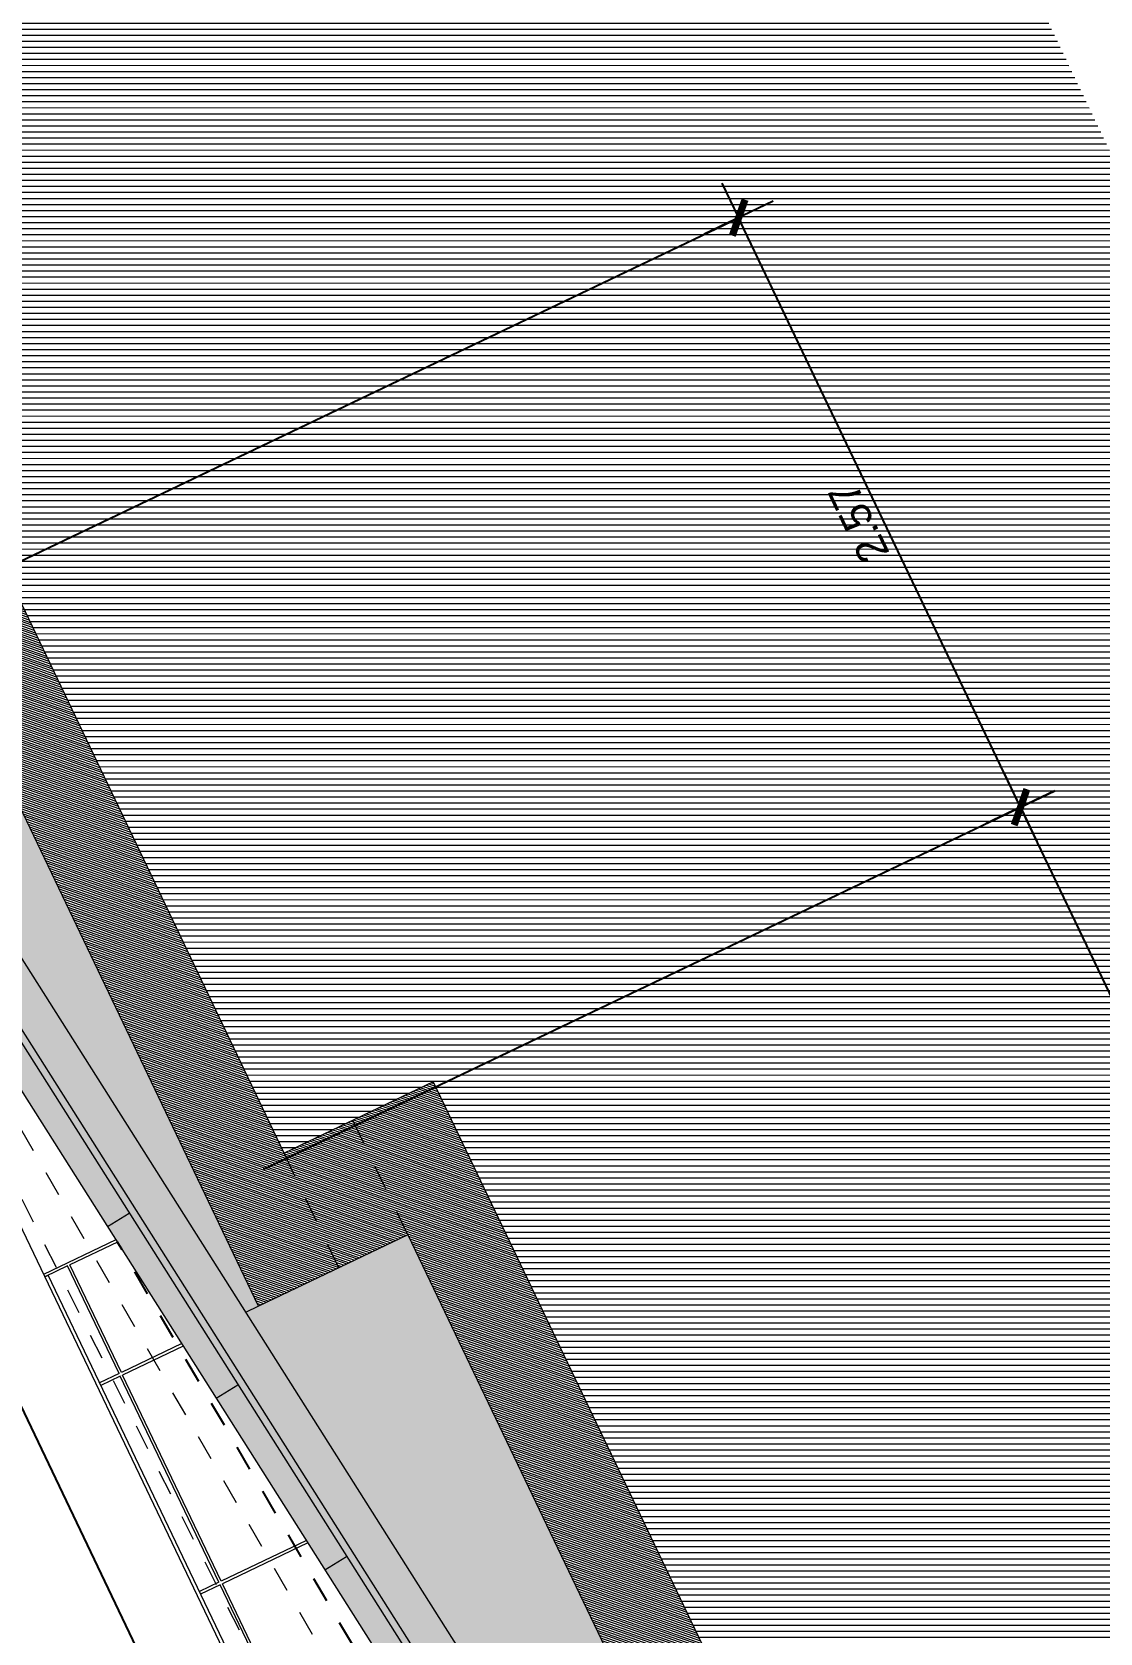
# Model space of a CAD drawing. Header units: metres. Extents: x 678805 to 1359287, y 2747329 to 5497370.
# Drawn here: x 679475.41 to 679479.62, y 2747454.55 to 2747460.86 of the extents above; entities that cross this region are included whole.
import ezdxf

# ---------------------------------------------------------------- set-up
doc = ezdxf.new("R2010")
doc.units = ezdxf.units.M
doc.linetypes.add('XREF_MON_WATERFEATURE$0$Dash_2_', pattern=[0.25, 0.125, -0.125])
doc.linetypes.add('XREF_MON_WATERFEATURE$0$TRAZOS2', pattern=[9.524999999999999, 6.35, -3.175])
for name, color, linetype, true_color in [('02-L-Waterfeatures 01', 7, 'Continuous', 0x4da6ff), ('XREF_MON_WATERFEATURE$0$01-TX-Dimensions_1-50', 7, 'Continuous', 0x3f5f7f), ('XREF_MON_WATERFEATURE$0$EIT_3 TR sorra', 7, 'Continuous', 0xd8ceb0)]:
    doc.layers.add(name, color=color, linetype=linetype, true_color=true_color)
for name, color, linetype, lineweight, true_color in [('XREF_MON_WATERFEATURE$0$02-L-projecció', 7, 'Continuous', 5, 0x636363), ('XREF_MON_WATERFEATURE$0$02-L-projecció 2', 7, 'Continuous', 5, 0x636363), ('XREF_MON_WATERFEATURE$0$03-TR-Paviment_08_Natural Stone Bleachers', 7, 'Continuous', 5, 0xafad9d), ('XREF_MON_WATERFEATURE$0$3-TR D formigó', 7, 'Continuous', 5, 0x666666), ('XREF_MON_WATERFEATURE$0$3-TR tot_u', 7, 'Continuous', 5, 0x787878)]:
    doc.layers.add(name, color=color, linetype=linetype, lineweight=lineweight, true_color=true_color)
doc.layers.add('XREF_MON_WATERFEATURE$0$02-L-seccionat', color=6, linetype='Continuous', lineweight=5)
doc.layers.add('XREF_MON_WATERFEATURE$0$3-TR terra compactada', color=45, linetype='Continuous', lineweight=0)
doc.layers.add('XREF_MON_WATERFEATURE$0$02-L-Water Level', color=140, linetype='Continuous')
doc.layers.add('XREF_MON_WATERFEATURE$0$COTAUX', color=7, linetype='Continuous')
doc.styles.add('XREF_MON_WATERFEATURE$0$Standard', font='arial.ttf')
doc.dimstyles.new('XREF_MON_WATERFEATURE$0$E50', dxfattribs={"dimscale": 0.03, "dimtxt": 4, "dimasz": 0.5, "dimexe": 0.1, "dimexo": 15, "dimgap": 1, "dimtad": 1, "dimzin": 0, "dimdsep": 46, "dimtxsty": 'XREF_MON_WATERFEATURE$0$Standard', "dimblk1": 'XREF_MON_WATERFEATURE$0$LINCOT200', "dimblk2": 'XREF_MON_WATERFEATURE$0$LINCOT200', "dimsah": 1, "dimcen": 0.1, "dimdle": 0.1, "dimclrt": 256, "dimadec": 0, "dimazin": 0, "dimtfac": 0.01538461538461539, "dimtofl": 0, "dimtmove": 0, "dimatfit": 3, "dimldrblk": 'XREF_MON_WATERFEATURE$0$LINCOT200', "dimfxl": 1, "dimtolj": 1, "dimtzin": 0, "dimarcsym": 0})

# ---------------------------------------------------------------- blocks, each defined once
blk = doc.blocks.new('XREF_MON_WATERFEATURE$0$View P3')
at = {"layer": 'XREF_MON_WATERFEATURE$0$03-TR-Paviment_08_Natural Stone Bleachers'}
h = blk.add_hatch(dxfattribs=at)
h.set_pattern_fill('DASH', color=256, scale=0.001499999999999999, angle=233.4975340775854, style=0, double=1)
h.set_pattern_definition([(349.0551169646379, (-10.21992650767788, 48.01000000047497), (0.005580101668891875, 0.003771641269372013), [0.004762499999999995, -0.004762499999999995])])
h.paths.add_polyline_path([(4.684535485692322, -1.2854347913526), (4.784314478747547, -1.285449811257422), (4.784108313731849, -2.655012963805348), (14.31369576742873, -1.669922863598913), (28.76255416963249, 0.05000000167638063), (28.89160525146872, 0.06000000098720193), (28.93740599649027, 0.06000000145286322), (28.93739090161398, -0.02989424858242273), (14.32474765740335, -1.769313276512548), (4.684091622941196, -2.765884730033576), (4.684562698472291, -1.285434531513602)])
at = {"layer": 'XREF_MON_WATERFEATURE$0$3-TR D formigó'}
h = blk.add_hatch(dxfattribs=at)
h.set_pattern_fill('_USER', color=256, scale=0.007999999999999985, angle=45.00369072608052, pattern_type=0)
h.set_pattern_definition([(45.0036907260805, (0, 0), (-0.005657218625843426, 0.00565648984966915), [])])
h.paths.add_polyline_path([(9.8067024955526, -2.874289605068043), (9.3067024955526, -2.874289605068043), (9.3067024955526, -3.096072127576917), (9.8067024955526, -3.096072127576917)])
h.paths.add_polyline_path([(15.27390249632299, -2.52428960474208), (14.77390249678865, -2.524289605207741), (9.3067024955526, -2.524289605207741), (9.3067024955526, -2.874289605068043), (9.8067024955526, -2.874289605068043), (15.27390249632299, -2.874289605300874)])
h.paths.add_polyline_path([(15.27390249632299, -2.302507082931697), (14.77390249632299, -2.302507082931697), (14.77390249678865, -2.524289605207741), (15.27390249632299, -2.52428960474208)])
h.paths.add_polyline_path([(20.74110249755904, -1.952507083071396), (20.24110249709338, -1.952507083071396), (14.77390249632299, -1.952507082140073), (14.77390249632299, -2.302507082931697), (15.27390249632299, -2.302507082931697), (20.74110249662772, -2.302507082698867)])
h.paths.add_polyline_path([(20.74110249662772, -1.651717793662101), (20.24110249662772, -1.65171779342927), (20.24110249709338, -1.952507083071396), (20.74110249755904, -1.952507083071396)])
h.paths.add_polyline_path([(26.21110249776393, -1.65171779319644), (26.21110249729827, -1.000591947231442), (28.93739993590862, -1.000565177295357), (28.93739614123479, -0.6505651772022247), (25.71110249729827, -0.6505952049046755), (25.71110249636695, -1.301717795897275), (20.24110249662772, -1.301717793103307), (20.24110249662772, -1.65171779342927), (20.74110249662772, -1.651717793662101)])
at = {"layer": 'XREF_MON_WATERFEATURE$0$3-TR terra compactada'}
h = blk.add_hatch(dxfattribs=at)
h.set_pattern_fill('LINE', color=256, scale=0.007499999999999993, angle=-115.5575462493651, style=0)
h.set_pattern_definition([(244.4424537506349, (0, 0), (0.02148250488437958, -0.01027312708685177), [])])
h.paths.add_polyline_path([(33.4248187597841, -5.638298667035997), (33.42481875838712, -0.1896367226727307), (28.93739090207964, -0.2614927883259952), (28.93739993590862, -1.000565177295357), (26.21110249822959, -1.000591947464272), (26.21110249822959, -1.651717793662101), (20.74110249662772, -1.651717793662101), (20.74110249662772, -2.302507082698867), (15.27390249632299, -2.302507082931697), (15.27390249632299, -2.874289605300874), (9.8067024955526, -2.874289605068043), (9.80670249601826, -3.413715920876712), (9.806702496483922, -3.446072121150792), (3.53409162349999, -3.446072127204388), (3.534091622568667, -3.096072127111256), (4.285132287070155, -3.096072127576917), (4.285132286138833, -1.800471624359488), (3.985760098788887, -1.800471624359488), (2.185761064756662, -2.371778391767293), (2.185761065222323, -3.004299982450902), (1.234718102961779, -3.004299982450902), (1.234718103893101, -2.475620665121824), (0.8597663398832083, -2.475620665121824), (-0.9858305351808667, -2.439915189519525), (-0.9858305337838829, -5.63829866820015)])
at = {"layer": 'XREF_MON_WATERFEATURE$0$3-TR tot_u'}
h = blk.add_hatch(dxfattribs=at)
h.set_pattern_fill('AR-CONC', color=256, scale=0.0002499999999999995, angle=90.26570526807289)
h.set_pattern_definition([(140.2657052680729, (0, 0), (0.003773512051171051, 0.04556415653627493), [0.004762499999999992, -0.05238749999999993]), (85.26570526807289, (0, 0), (-0.04772283811344968, -0.009032263091240576), [0.003809999999999995, -0.04191014604249994]), (190.7171499680729, (0.0003144582733511925, 0.003797000739723444), (-0.04394932411475805, 0.03653189333389428), [0.004047502199999993, -0.04452256114999993]), (136.4499052680729, (-0.01269986340776086, -5.889520980417728e-05), (0.01019619245179765, 0.06781777343586562), [0.007143749999999996, -0.07858124999999996]), (186.9012628780729, (-0.01185018755495548, 0.005592580884695053), (-0.06213110139608618, 0.05906354090465796), [0.006071255784999997, -0.06678390203999995]), (81.44985643807293, (-0.01269986340776086, -5.889520980417728e-05), (-0.06213110139305461, 0.05906354090804056), [0.005714991767499997, -0.06286493297999995]), (111.2657052680729, (-0.009554345160722733, 0.006305760703980923), (0.02539024991714183, 0.03802175178966241), [0.004762499999999992, -0.05238749999999989]), (56.26570526807291, (-0.009554345160722733, 0.006305760703980923), (-0.04611814680896036, 0.01523680193371224), [0.003809999999999992, -0.04190999999999993]), (161.7171502680729, (-0.007438491098582745, 0.009474239777773619), (-0.02072789712909245, 0.05325855363775753), [0.004047502199999992, -0.04452248439999992]), (127.7657052680729, (0, 0), (-0.02114211319988085, 0.0006741133053303891), [0, -0.04140199999999993, 0, -0.04254499999999994, 0, -0.04206874999999993]), (97.76570526807278, (0, 0), (-0.02512234202616146, 0.01658859127308769), [0, -0.02425699999999997, 0, -0.04044949999999996, 0, -0.01603374999999999]), (57.7657052680729, (6.56680203974247e-05, -0.01416034810245037), (0.001274973128146504, 0.03390392593583379), [0, -0.01587499999999999, 0, -0.04953000000000003, 0, -0.06572249999999998]), (47.76570526807291, (9.511597454547882e-05, -0.02051027957350016), (-0.006528288533737195, 0.03700241884448602), [0, -0.02063749999999996, 0, -0.03289299999999994, 0, -0.04667249999999993])])
h.paths.add_polyline_path([(28.93740599649027, -0.05797274643555284), (14.32782930508256, -1.79702674690634), (4.684223846066743, -2.79390308749862), (4.684191675856709, -2.944705712143332), (14.34440714027733, -1.94611236685887), (28.93739256914705, -0.2090333104133606)])
h = blk.add_hatch(dxfattribs=at)
h.set_pattern_fill('AR-CONC', color=256, scale=0.0007999999999999993, angle=90.26570526807289)
h.set_pattern_definition([(140.2657052680729, (0, 0), (0.01207523856374733, 0.1458053009160799), [0.01523999999999999, -0.1676399999999998]), (85.26570526807289, (0, 0), (-0.152713081963039, -0.02890324189196984), [0.01219199999999999, -0.1341124673359998]), (190.7171499680729, (0.001006267033517361, 0.01215040264651179), (-0.1406378371672258, 0.1169020586684617), [0.01295200703999999, -0.1424721956799998]), (136.4499052680729, (-0.040639562997967, -0.0001884645316749811), (0.03262781584575256, 0.2170168749947701), [0.02286, -0.25146]), (186.9012628780729, (-0.0379206002689898, 0.0178962592035532), (-0.1988195244674759, 0.1890033308949055), [0.019428018512, -0.213708486528]), (81.44985643807293, (-0.040639562997967, -0.0001884645316749811), (-0.1988195244577748, 0.1890033309057299), [0.018287973656, -0.2011677855360001]), (111.2657052680729, (-0.03057390358299017, 0.02017843304201961), (0.08124879973485385, 0.1216696057269198), [0.01523999999999998, -0.1676399999999998]), (56.26570526807291, (-0.03057390358299017, 0.02017843304201961), (-0.1475780697886732, 0.04875776618787918), [0.01219199999999998, -0.1341119999999998]), (161.7171502680729, (-0.02380317077040672, 0.03031756682321429), (-0.06632927081309588, 0.1704273716408242), [0.01295200703999999, -0.1424719500799998]), (127.7657052680729, (0, 0), (-0.06765476223961875, 0.002157162577057243), [0, -0.1324863999999998, 0, -0.1361439999999998, 0, -0.1346199999999998]), (97.76570526807278, (0, 0), (-0.0803914944837167, 0.05308349207388063), [0, -0.07762239999999995, 0, -0.1294383999999999, 0, -0.05130799999999998]), (57.7657052680729, (0.0002101380378007889, -0.04531311243772507), (0.004079914010068804, 0.1084925629946682), [0, -0.05080000000000005, 0, -0.158496, 0, -0.2103120000000002]), (47.76570526807291, (0.0003043706528842449, -0.06563289370387793), (-0.02089052330795904, 0.1184077403023553), [0, -0.0660399999999999, 0, -0.1052575999999999, 0, -0.1493519999999998])])
h.paths.add_polyline_path([(20.24110249709338, -1.952507083071396), (20.24110249662772, -1.301717793103307), (25.71110249636695, -1.301717793103307), (25.71110249729827, -0.6505952049046755), (28.93739667836476, -0.6505651771972298), (28.93739256890927, -0.2090333104416651), (14.34440714027732, -1.94611236685887), (4.684130135774492, -2.944712073649118), (4.684091622941194, -3.096072127576917), (9.3067024955526, -3.096072127156708), (9.3067024955526, -2.524289605207741), (14.77390249678865, -2.524289605207741), (14.77390249632299, -1.952507082140073)])
at = {"layer": 'XREF_MON_WATERFEATURE$0$EIT_3 TR sorra'}
h = blk.add_hatch(dxfattribs=at)
h.set_pattern_fill('ANSI36', color=256, scale=0.001075000000000008, angle=0.6283595740907931, style=0, double=1)
h.set_pattern_definition([(45.62835957409077, (0, 0), (0.001737188201121672, 0.006656422095088774), [0.008532812500000073, -0.001706562500000015, 0, -0.001706562500000015])])
h.paths.add_polyline_path([(28.93739090161398, -0.02989424858242273), (14.32474765740335, -1.769313276512548), (4.684091622941196, -2.765884730033576), (4.684223846066743, -2.79390308749862), (14.32782930508256, -1.79702674690634), (28.93740599649027, -0.05797274643555284)])
at = {"layer": 'XREF_MON_WATERFEATURE$0$02-L-projecció', "linetype": 'XREF_MON_WATERFEATURE$0$TRAZOS2', "ltscale": 0.01, "flags": 128}
blk.add_lwpolyline([(3.884302506223321, -1.273333333199844), (4.784302502404898, -1.259999998379499), (14.30883168429136, -1.069999999366701), (28.89160525146872, 0.06000000098720193)], dxfattribs=at)
at = {"layer": 'XREF_MON_WATERFEATURE$0$02-L-projecció'}
for points in [[(28.93740599649027, -0.05797274643555284), (14.32782930508256, -1.79702674690634), (4.683237182442099, -2.794005080591887)], [(28.93739256914705, -0.2090333104133606), (14.34440714027733, -1.94611236685887), (4.684191675856709, -2.944705712143332)]]:
    blk.add_lwpolyline(points, dxfattribs=at)
at = {"layer": 'XREF_MON_WATERFEATURE$0$02-L-projecció', "linetype": 'XREF_MON_WATERFEATURE$0$TRAZOS2', "ltscale": 0.01}
for points in [[(25.71109954407439, -1.000591947697103), (26.21109954500571, -1.000591947697103)], [(25.71110249729827, -1.301381236873567), (26.21110249822959, -1.301381236873567)]]:
    blk.add_lwpolyline(points, dxfattribs=at)
at = {"layer": 'XREF_MON_WATERFEATURE$0$02-L-projecció 2'}
for points in [[(4.684562702663243, -1.285437314305454), (4.684562699403614, 0.06000000145286322), (28.93740599649027, 0.06000000145286322)], [(7.484302495606244, 0.04500000132247806), (26.17802093736827, 0.04499884648248553)], [(24.78590249689296, -0.03999999910593033), (24.78590249828994, 0.04500000085681677)], [(24.79710249695927, -0.03999999910593033), (24.79710249695927, 0.04500000039115548)], [(25.69710249686614, -0.03999999910593033), (25.69710249779746, 0.04500000039115548)], [(25.70830249693245, -0.03999999910593033), (25.70830249693245, 0.04500000039115548)], [(26.17802093736827, 0.06000000098720193), (26.17802093643695, 0.04500000039115548)], [(26.17802093690261, -0.03999999864026904), (26.17802093690261, 0.05999999912455678)], [(26.18922093696892, -0.2563172550871968), (26.18922093696892, 0.06000000075437129)], [(23.88590249745175, -0.03999999864026904), (24.78590249828994, -0.03999999864026904)], [(23.88590249698609, -0.04999999888241291), (24.78590249689296, -0.04999999841675162)], [(24.78590249689296, -0.4233615570701659), (24.78590249828994, -0.0499999993480742)], [(24.79710249742493, -0.03999999817460775), (25.69710249686614, -0.03999999864026904)], [(24.79710249695927, -0.4220283629838377), (24.79710249602795, -0.0499999993480742)], [(24.79710249695927, -0.04999999841675162), (25.69710249826312, -0.04999999888241291)], [(25.69710249640048, -0.3148966757580638), (25.69710249686614, -0.0499999993480742)], [(25.70830249693245, -0.03999999864026904), (26.17802093690261, -0.03999999864026904)], [(25.70830249693245, -0.313563481438905), (25.70830249693245, -0.0499999993480742)], [(25.70830249646679, -0.04999999795109034), (26.17802093690261, -0.04999999841675162)], [(26.17802093643695, -0.2576504489406943), (26.17802093690261, -0.04999999841675162)]]:
    blk.add_lwpolyline(points, dxfattribs=at)
at = {"layer": 'XREF_MON_WATERFEATURE$0$02-L-projecció 2', "linetype": 'XREF_MON_WATERFEATURE$0$TRAZOS2', "ltscale": 0.01}
blk.add_lwpolyline([(4.784302507527173, -0.8513677101582289), (5.234300951473415, -0.8450038824230433), (5.234301787801087, -0.7065175855532289), (5.68433456774801, -0.7021768782287836), (5.684301549568772, -0.5636908914893866), (6.135637022554874, -0.5593440828379244), (6.134301310405135, -0.4208641992881894), (6.796276938170195, -0.4095888664014637), (28.89160525426269, 0.06000000098720193)], dxfattribs=at)
at = {"layer": 'XREF_MON_WATERFEATURE$0$02-L-seccionat'}
for p, q in [((26.25070189451799, -0.2489988566376269), (26.26098550856113, -0.3484807210043073)), ((25.45621502865106, -0.3435707655735314), (25.46649864269421, -0.4430526304058731)), ((24.66172816278413, -0.4381426749750972), (24.67201177682728, -0.5376245398074389))]:
    blk.add_line(p, q, dxfattribs=at)
blk.add_lwpolyline([(4.684535485692322, -1.2854347913526), (4.784314478747547, -1.285449811257422), (4.784108313731849, -2.655012963805348), (14.31369576742873, -1.669922863598913), (28.76255416963249, 0.05000000167638063), (28.89160525146872, 0.06000000098720193), (28.93740599649027, 0.06000000145286322), (28.93739090161398, -0.02989424858242273), (14.32474765740335, -1.769313276512548), (4.684091622941196, -2.765884730033576), (4.684562698472291, -1.285434531513602)], close=True, dxfattribs=at)
for points in [[(25.71110249636695, -1.301717793568969), (25.71110249729827, -0.6505952049046755), (28.93739614170045, -0.6505651772022247)], [(26.21110249822959, -1.65171779342927), (26.21110249776393, -1.000591947464272), (28.93739939946681, -1.000565177295357)], [(25.71110249729827, -1.301717793103307), (20.24110249662772, -1.301717793103307), (20.24110249709338, -1.952507083071396), (14.77390249632299, -1.952507082140073), (14.77390249678865, -2.524289605207741), (9.3067024955526, -2.524289605207741), (9.3067024955526, -3.096072127576917)], [(26.21110249822959, -1.65171779342927), (20.74110249662772, -1.651717793662101), (20.74110249662772, -2.302507082698867), (15.27390249632299, -2.302507082931697), (15.27390249632299, -2.874289605300874), (9.8067024955526, -2.874289605068043), (9.8067024955526, -3.446072127437219)]]:
    blk.add_lwpolyline(points, dxfattribs=at)
at = {"layer": 'XREF_MON_WATERFEATURE$0$02-L-Water Level', "linetype": 'XREF_MON_WATERFEATURE$0$Dash_2_', "ltscale": 0.35, "flags": 128}
blk.add_lwpolyline([(4.784630791533559, -1.278887227477059), (13.7843120651241, -1.278858513203228), (26.17802093643695, -0.2576504493211118)], dxfattribs=at)
blk = doc.blocks.new('XREF_MON_WATERFEATURE$0$LINCOT200')
for p, q in [((0, -9.999961704014428), (0, 10.00003829598555)), ((3.694822225952521e-13, 3.829598557558711e-05), (10.00000000000051, 3.829598557558711e-05))]:
    blk.add_line(p, q)
at = {"const_width": 1.875}
blk.add_lwpolyline([(3.535533801624467, -3.535495714255788), (-3.535533950636761, 3.535572157214077)], dxfattribs=at)
at = {"layer": 'XREF_MON_WATERFEATURE$0$COTAUX'}
blk.add_line((0, 0), (-1.249999999999915, 0), dxfattribs=at)
blk = doc.blocks.new('*D613')
at = {"layer": 'DEFPOINTS', "color": 0, "transparency": 16777216}
for p in [(679475.4583192505, 2747455.966859714), (679484.692729586, 2747436.656485253), (679484.418254521, 2747436.525228592)]:
    blk.add_point(p, dxfattribs=at)
at = {"layer": 'XREF_MON_WATERFEATURE$0$01-TX-Dimensions_1-50', "color": 0, "lineweight": -2, "transparency": 16777216}
for p, q in [((679475.0523507784, 2747455.77272162), (679475.1811380424, 2747455.834308949)), ((679475.1903157687, 2747455.82207092), (679484.4117832511, 2747436.538760874)), ((679484.2867611139, 2747436.462347158), (679484.4155480645, 2747436.523934338))]:
    blk.add_line(p, q, dxfattribs=at)
at = {"layer": 'XREF_MON_WATERFEATURE$0$01-TX-Dimensions_1-50', "color": 0, "lineweight": -2, "transparency": 16777216, "xscale": 0.015, "yscale": 0.015, "zscale": 0.015}
for p, rotation in [((679475.1838444988, 2747455.835603203), 115.5575828872426), ((679484.418254521, 2747436.525228592), 295.5575828872426)]:
    blk.add_blockref('XREF_MON_WATERFEATURE$0$LINCOT200', p, dxfattribs=dict(at, rotation=rotation))
at = {"layer": 'XREF_MON_WATERFEATURE$0$01-TX-Dimensions_1-50', "transparency": 16777216, "insert": (679479.1147160588, 2747447.404074768), "char_height": 0.12, "attachment_point": 5, "rotation": 115.55758288724267, "style": 'XREF_MON_WATERFEATURE$0$Standard'}
blk.add_mtext('\\A1;21.40', dxfattribs=at)
blk = doc.blocks.new('*D622')
at = {"layer": 'DEFPOINTS', "color": 0, "transparency": 16777216}
for p in [(679479.3067772408, 2747457.80722997), (679475.9186990621, 2747456.187017845), (679481.6031131693, 2747445.736551202)]:
    blk.add_point(p, dxfattribs=at)
at = {"layer": 'XREF_MON_WATERFEATURE$0$01-TX-Dimensions_1-50', "color": 0, "lineweight": -2, "transparency": 16777216}
for p, q in [((679476.3246675342, 2747456.381155939), (679479.3094836973, 2747457.808524224)), ((679484.4256679496, 2747447.102951414), (679479.3132485107, 2747457.793697687)), ((679482.0090816414, 2747445.930689297), (679484.434845676, 2747447.090713385))]:
    blk.add_line(p, q, dxfattribs=at)
at = {"layer": 'XREF_MON_WATERFEATURE$0$01-TX-Dimensions_1-50', "color": 0, "lineweight": -2, "transparency": 16777216, "xscale": 0.015, "yscale": 0.015, "zscale": 0.015}
for p, rotation in [((679479.3067772408, 2747457.80722997), 115.5575828872426), ((679484.4321392195, 2747447.089419131), 295.5575828872426)]:
    blk.add_blockref('XREF_MON_WATERFEATURE$0$LINCOT200', p, dxfattribs=dict(at, rotation=rotation))
at = {"layer": 'XREF_MON_WATERFEATURE$0$01-TX-Dimensions_1-50', "transparency": 16777216, "insert": (679481.7871199227, 2747452.408949566), "char_height": 0.12, "attachment_point": 5, "rotation": 115.55758288724267, "style": 'XREF_MON_WATERFEATURE$0$Standard'}
blk.add_mtext('\\A1;11.88', dxfattribs=at)
blk = doc.blocks.new('*D624')
at = {"layer": 'DEFPOINTS', "color": 0, "transparency": 16777216}
for p in [(679478.1965433551, 2747460.128876097), (679474.3571068841, 2747458.292820021), (679475.9186990621, 2747456.187017845)]:
    blk.add_point(p, dxfattribs=at)
at = {"layer": 'XREF_MON_WATERFEATURE$0$01-TX-Dimensions_1-50', "color": 0, "lineweight": -2, "transparency": 16777216}
for p, q in [((679474.763075356, 2747458.486958115), (679478.1992498116, 2747460.130170351)), ((679479.3003059719, 2747457.820762253), (679478.203014625, 2747460.115343814)), ((679476.3246675342, 2747456.381155939), (679479.3094836982, 2747457.808524224))]:
    blk.add_line(p, q, dxfattribs=at)
at = {"layer": 'XREF_MON_WATERFEATURE$0$01-TX-Dimensions_1-50', "color": 0, "lineweight": -2, "transparency": 16777216, "xscale": 0.015, "yscale": 0.015, "zscale": 0.015}
for p, rotation in [((679478.1965433551, 2747460.128876097), 115.5575828872426), ((679479.3067772418, 2747457.807229971), 295.5575828872426)]:
    blk.add_blockref('XREF_MON_WATERFEATURE$0$LINCOT200', p, dxfattribs=dict(at, rotation=rotation))
at = {"layer": 'XREF_MON_WATERFEATURE$0$01-TX-Dimensions_1-50', "transparency": 16777216, "insert": (679478.6693219908, 2747458.92867805), "char_height": 0.12, "attachment_point": 5, "rotation": 115.55758288724267, "style": 'XREF_MON_WATERFEATURE$0$Standard'}
blk.add_mtext('\\A1;2.57', dxfattribs=at)
blk = doc.blocks.new('XREF_MON_WATERFEATURE')
at = {"layer": 'XREF_MON_WATERFEATURE$0$02-L-projecció 2', "color": 244, "true_color": 0x991b1e}
blk.add_lwpolyline([(679476.3056015024, 2747455.842195674), (679474.9136933014, 2747458.752790501)], dxfattribs=at)
at = {"layer": 'XREF_MON_WATERFEATURE$0$02-L-projecció 2'}
blk.add_lwpolyline([(679476.3056015024, 2747455.842195674), (679476.253709904, 2747455.817380605)], dxfattribs=at)
at = {"rotation": 115.5575828872439}
blk.add_blockref('XREF_MON_WATERFEATURE$0$View P3', (679486.810897724, 2747432.366190542), dxfattribs=at)
at = {"layer": 'XREF_MON_WATERFEATURE$0$01-TX-Dimensions_1-50'}
for base, p1, p2, picture, middle in [((679478.1965433551, 2747460.128876097), (679475.9186990621, 2747456.187017844), (679474.3571068839, 2747458.292820021), '*D624', (679478.6693219906, 2747458.92867805)), ((679479.3067772408, 2747457.80722997), (679481.6031131692, 2747445.736551202), (679475.9186990621, 2747456.187017844), '*D622', (679481.7871199225, 2747452.408949566))]:
    dim = blk.add_linear_dim(base=base, p1=p1, p2=p2, angle=115.5575828872426, dimstyle='XREF_MON_WATERFEATURE$0$E50', dxfattribs=at)
    dim.commit()
    dim.dimension.update_dxf_attribs({"geometry": picture, "text_midpoint": middle})
dim = blk.add_linear_dim(base=(679484.418254521, 2747436.525228592), p1=(679475.4583192505, 2747455.966859714), p2=(679484.692729586, 2747436.656485253), angle=115.5575828872426, dimstyle='XREF_MON_WATERFEATURE$0$E50', dxfattribs=at)
dim.commit()
dim.dimension.update_dxf_attribs({"geometry": '*D613', "text_midpoint": (679479.1970543663, 2747447.443449752), "dimtype": 128})

msp = doc.modelspace()

# ---------------------------------------------------------------- block references
at = {"layer": '02-L-Waterfeatures 01', "color": 18, "true_color": 0x000000}
msp.add_blockref('XREF_MON_WATERFEATURE', (0, 0), dxfattribs=at)

doc.saveas('drawing.dxf')
